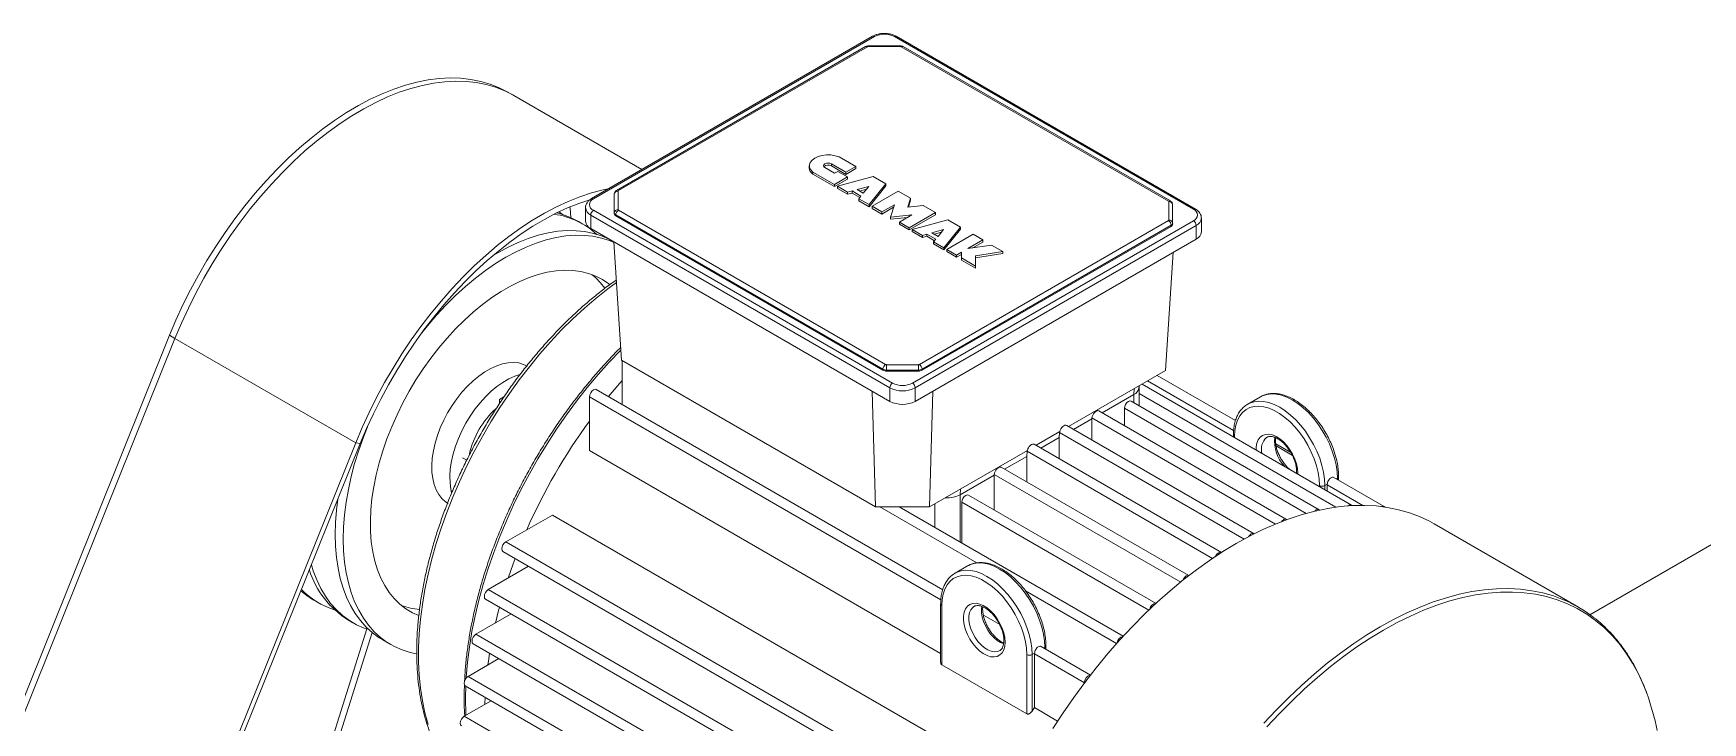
# Model space of a CAD drawing. Header units: millimetres. Extents: x 26816 to 90584, y 11074 to 56542.
# Drawn here: x 67478 to 68131, y 23511 to 23780 of the extents above; entities that cross this region are included whole.
import ezdxf

# ---------------------------------------------------------------- set-up
doc = ezdxf.new("R2010")
doc.units = ezdxf.units.MM
doc.layers.add('MAU_TÍM', color=4, linetype='Continuous', lineweight=25)
doc.layers.add('MAU_XAM', color=8, linetype='Continuous')

msp = doc.modelspace()

# ---------------------------------------------------------------- linework, layer by layer
at = {"layer": 'MAU_TÍM', "linetype": 'Continuous', "lineweight": 0}
for p, q in [((67806.22, 23779.27), (67696.25, 23715.79)), ((67697, 23715.71), (67806.97, 23779.19)), ((67814.74, 23779.19), (67931.78, 23711.63)), ((67932.53, 23711.7), (67815.49, 23779.27)), ((67803.51, 23775.26), (67706.03, 23718.98)), ((67706.78, 23718.91), (67804.26, 23775.18)), ((67817.1, 23775.54), (67804.61, 23775.54)), ((67804.61, 23775.27), (67804.61, 23775.54)), ((67804.61, 23775.27), (67817.1, 23775.27)), ((67817.1, 23775.54), (67817.1, 23775.27)), ((67817.45, 23775.18), (67922, 23714.83)), ((67922.75, 23714.9), (67818.2, 23775.26)), ((67665.79, 23756.13), (67663.67, 23757.36)), ((67715.96, 23727.17), (67665.79, 23756.13)), ((67793.11, 23732.11), (67799.65, 23728.33)), ((67781.46, 23728.66), (67781.46, 23727.84)), ((67782.84, 23725.36), (67782.84, 23726.18)), ((67791.3, 23721.29), (67782.84, 23726.18)), ((67791.3, 23720.48), (67782.84, 23725.36)), ((67787.54, 23727.92), (67791.38, 23725.7)), ((67795.8, 23726.11), (67790.1, 23729.4)), ((67790.1, 23728.58), (67790.1, 23729.4)), ((67795.8, 23725.29), (67790.1, 23728.58)), ((67796.44, 23724.26), (67791.3, 23721.29)), ((67791.38, 23725.7), (67792.67, 23726.44)), ((67792.46, 23720.62), (67806.47, 23724.39)), ((67792.67, 23726.44), (67796.44, 23724.26)), ((67799.65, 23728.33), (67795.8, 23726.11)), ((67799.65, 23727.52), (67795.8, 23725.29)), ((67795.8, 23725.29), (67795.8, 23726.11)), ((67796.44, 23723.44), (67796.44, 23724.26)), ((67799.65, 23727.52), (67799.65, 23728.33)), ((67806.47, 23724.39), (67811.39, 23721.56)), ((67706.63, 23711.5), (67706.63, 23718.7)), ((67796.44, 23723.44), (67791.3, 23720.48)), ((67791.3, 23720.48), (67791.3, 23721.29)), ((67796.45, 23718.32), (67792.46, 23720.62)), ((67792.46, 23719.81), (67792.46, 23720.62)), ((67796.45, 23717.5), (67792.46, 23719.81)), ((67798.2, 23718.79), (67796.45, 23718.32)), ((67796.45, 23717.5), (67796.45, 23718.32)), ((67798.2, 23717.97), (67796.45, 23717.5)), ((67801.69, 23716.78), (67798.2, 23718.79)), ((67798.2, 23717.97), (67798.2, 23718.79)), ((67801.24, 23716.22), (67798.2, 23717.97)), ((67804.73, 23720.55), (67800.15, 23719.31)), ((67800.15, 23719.31), (67802.59, 23717.9)), ((67803.89, 23719.5), (67801.11, 23718.76)), ((67802.59, 23717.9), (67804.73, 23720.55)), ((67811.39, 23721.56), (67804.86, 23713.47)), ((67811.39, 23720.74), (67804.86, 23712.65)), ((67806.02, 23712.8), (67816.29, 23718.72)), ((67811.39, 23720.74), (67811.39, 23721.56)), ((67816.29, 23718.72), (67821.06, 23715.97)), ((67693.89, 23712.24), (67693.89, 23706.93)), ((67814.04, 23643.66), (67697, 23711.22)), ((67705.13, 23717.48), (67705.13, 23710.27)), ((67811.33, 23650.94), (67706.78, 23711.29)), ((67800.87, 23715.77), (67801.69, 23716.78)), ((67804.86, 23713.47), (67800.87, 23715.77)), ((67800.87, 23714.95), (67800.87, 23715.77)), ((67804.86, 23712.65), (67800.87, 23714.95)), ((67804.86, 23712.65), (67804.86, 23713.47)), ((67809.87, 23710.58), (67806.02, 23712.8)), ((67806.02, 23711.98), (67806.02, 23712.8)), ((67809.87, 23709.76), (67806.02, 23711.98)), ((67814.75, 23713.39), (67809.87, 23710.58)), ((67814.45, 23712.4), (67809.87, 23709.76)), ((67813.29, 23708.6), (67814.75, 23713.39)), ((67821.06, 23715.97), (67819.99, 23712.47)), ((67819.99, 23712.47), (67826.06, 23713.09)), ((67821.06, 23715.16), (67820.25, 23712.5)), ((67821.06, 23715.16), (67821.06, 23715.97)), ((67826.06, 23713.09), (67830.82, 23710.34)), ((67922.15, 23714.62), (67922.15, 23707.41)), ((67923.65, 23706.19), (67923.65, 23713.4)), ((67683.64, 23710.68), (67684.88, 23709.59)), ((67692.89, 23705.85), (67691.1, 23706.88)), ((67695.94, 23709.38), (67812.98, 23641.82)), ((67695.94, 23709.38), (67695.94, 23704.08)), ((67705.13, 23710.27), (67705.13, 23709.86)), ((67705.72, 23709.46), (67810.27, 23649.1)), ((67705.72, 23709.46), (67705.72, 23709.05)), ((67810.27, 23648.69), (67705.72, 23709.05)), ((67809.87, 23709.76), (67809.87, 23710.58)), ((67821.59, 23709.45), (67813.29, 23708.6)), ((67813.29, 23707.78), (67813.29, 23708.6)), ((67819.87, 23708.46), (67813.29, 23707.78)), ((67816.71, 23706.63), (67821.59, 23709.45)), ((67816.71, 23705.81), (67816.71, 23706.63)), ((67820.55, 23704.41), (67816.71, 23706.63)), ((67820.55, 23703.59), (67816.71, 23705.81)), ((67830.82, 23710.34), (67820.55, 23704.41)), ((67830.82, 23709.52), (67820.55, 23703.59)), ((67821.72, 23703.74), (67835.73, 23707.51)), ((67931.78, 23707.14), (67821.82, 23643.66)), ((67822.88, 23641.82), (67932.84, 23705.3)), ((67922, 23707.21), (67824.52, 23650.94)), ((67825.58, 23649.1), (67923.06, 23705.37)), ((67923.06, 23704.96), (67825.58, 23648.69)), ((67830.82, 23709.52), (67830.82, 23710.34)), ((67840.64, 23704.67), (67834.11, 23696.58)), ((67835.73, 23707.51), (67840.64, 23704.67)), ((67840.64, 23703.85), (67840.64, 23704.67)), ((67923.06, 23705.37), (67923.06, 23704.96)), ((67923.65, 23706.19), (67923.65, 23705.78)), ((67932.84, 23705.3), (67932.84, 23700)), ((67934.89, 23702.85), (67934.89, 23708.16)), ((67695.94, 23704.08), (67812.98, 23636.51)), ((67707.95, 23652.64), (67704.94, 23698.88)), ((67820.55, 23703.59), (67820.55, 23704.41)), ((67825.71, 23701.43), (67821.72, 23703.74)), ((67821.72, 23702.92), (67821.72, 23703.74)), ((67825.71, 23700.62), (67821.72, 23702.92)), ((67822.88, 23636.51), (67932.84, 23700)), ((67827.46, 23701.9), (67825.71, 23701.43)), ((67825.71, 23700.62), (67825.71, 23701.43)), ((67827.46, 23701.09), (67825.71, 23700.62)), ((67830.94, 23699.89), (67827.46, 23701.9)), ((67827.46, 23701.09), (67827.46, 23701.9)), ((67830.49, 23699.34), (67827.46, 23701.09)), ((67833.98, 23703.66), (67829.4, 23702.43)), ((67829.4, 23702.43), (67831.84, 23701.01)), ((67830.12, 23698.88), (67830.94, 23699.89)), ((67830.12, 23698.07), (67830.12, 23698.88)), ((67834.11, 23696.58), (67830.12, 23698.88)), ((67834.11, 23695.76), (67830.12, 23698.07)), ((67833.14, 23702.62), (67830.36, 23701.87)), ((67831.84, 23701.01), (67833.98, 23703.66)), ((67840.64, 23703.85), (67834.11, 23695.76)), ((67835.27, 23695.91), (67845.54, 23701.84)), ((67849.39, 23699.62), (67843.51, 23696.23)), ((67849.39, 23698.8), (67845.44, 23696.52)), ((67845.54, 23701.84), (67849.39, 23699.62)), ((67849.39, 23698.8), (67849.39, 23699.62)), ((67657.55, 23693.44), (67659.58, 23694.65)), ((67834.11, 23695.76), (67834.11, 23696.58)), ((67839.12, 23693.69), (67835.27, 23695.91)), ((67835.27, 23695.09), (67835.27, 23695.91)), ((67839.12, 23692.87), (67835.27, 23695.09)), ((67841.05, 23694.8), (67839.12, 23693.69)), ((67841.05, 23693.99), (67839.12, 23692.87)), ((67839.12, 23692.87), (67839.12, 23693.69)), ((67841.05, 23692.58), (67841.05, 23694.8)), ((67846.48, 23689.44), (67841.05, 23692.58)), ((67841.05, 23691.76), (67841.05, 23692.58)), ((67846.48, 23688.62), (67841.05, 23691.76)), ((67843.51, 23696.23), (67852.78, 23697.66)), ((67857.22, 23695.1), (67846.48, 23693.44)), ((67857.22, 23694.28), (67846.48, 23692.62)), ((67846.48, 23693.44), (67846.48, 23689.44)), ((67852.78, 23697.66), (67857.22, 23695.1)), ((67857.22, 23694.28), (67857.22, 23695.1)), ((67920.83, 23648.55), (67923.84, 23694.8)), ((67846.48, 23688.62), (67846.48, 23689.44)), ((67531.11, 23662.34), (67242.08, 22944.99)), ((67533.24, 23661.12), (67244.21, 22943.77)), ((67533.24, 23661.12), (67385.53, 23294.53)), ((67533.24, 23661.12), (67531.11, 23662.34)), ((67603.95, 23620.3), (67533.24, 23661.12)), ((67807.32, 23595.27), (67707.95, 23652.64)), ((67708.18, 23652.5), (67708.18, 23635.3)), ((67810.27, 23649.1), (67810.27, 23648.69)), ((67824.17, 23650.85), (67811.68, 23650.85)), ((67811.68, 23650.85), (67811.68, 23648.76)), ((67811.68, 23648.76), (67824.17, 23648.76)), ((67811.68, 23648.76), (67811.68, 23648.35)), ((67824.17, 23648.35), (67811.68, 23648.35)), ((67824.17, 23648.76), (67824.17, 23650.85)), ((67824.17, 23648.76), (67824.17, 23648.35)), ((67825.58, 23649.1), (67825.58, 23648.69)), ((67920.83, 23648.55), (67882.92, 23626.67)), ((67948.23, 23628.99), (67917.58, 23646.68)), ((67833.68, 23562.86), (67698.11, 23641.12)), ((67807.32, 23595.27), (67806.07, 23640.5)), ((67812.98, 23641.82), (67812.98, 23636.51)), ((67822.88, 23641.82), (67822.88, 23636.51)), ((67828.53, 23595.27), (67829.78, 23640.5)), ((67908.44, 23639.16), (67908.54, 23641.46)), ((67910.48, 23641.87), (67910.53, 23642.61)), ((67910.49, 23634.83), (67910.49, 23641.95)), ((67910.49, 23639.62), (67987.52, 23595.15)), ((67993.68, 23595.93), (67911.67, 23643.27)), ((67913.83, 23644.51), (67947.51, 23625.07)), ((67661.96, 23638.27), (67660.24, 23637.28)), ((67660.24, 23637.28), (67660.24, 23635.72)), ((67695.46, 23638.32), (67695.46, 23617.25)), ((67695.46, 23638.32), (67832.95, 23558.94)), ((67968.23, 23590.37), (67894.76, 23632.78)), ((67908.44, 23639.16), (67896.07, 23632.02)), ((67904.76, 23633.8), (67904.76, 23627.01)), ((67904.76, 23633.8), (67975.91, 23592.72)), ((67980.95, 23594.15), (67907.41, 23636.6)), ((67908.44, 23636.01), (67908.44, 23639.16)), ((67957.98, 23638.3), (67953.03, 23635.45)), ((67957.98, 23638.3), (67958.28, 23638.46)), ((67955.5, 23584.77), (67882.18, 23627.09)), ((67892.03, 23629.69), (67884.85, 23625.55)), ((67892.05, 23630.01), (67892.03, 23629.69)), ((67892.03, 23629.69), (67892.03, 23621.41)), ((67892.05, 23630.01), (67963.88, 23588.54)), ((67603.95, 23620.3), (67456.24, 23253.71)), ((67605.76, 23620.08), (67458.06, 23253.49)), ((67605.76, 23620.08), (67603.95, 23620.3)), ((67942.76, 23577.42), (67869.46, 23619.74)), ((67879.52, 23624.71), (67870.19, 23619.32)), ((67879.3, 23622.35), (67872.12, 23618.2)), ((67879.4, 23624.36), (67879.3, 23622.35)), ((67879.3, 23622.35), (67879.3, 23614.06)), ((67879.4, 23624.36), (67951.63, 23582.66)), ((67947.42, 23623.39), (67947.42, 23622.64)), ((67947.85, 23622.38), (67947.85, 23622.78)), ((67960.38, 23622.36), (67960.53, 23622.46)), ((67969.91, 23616.46), (67963.96, 23619.9)), ((67645.75, 23614.45), (67647.4, 23613.49)), ((67648.49, 23616.03), (67648.64, 23615.94)), ((67832.86, 23537.92), (67695.46, 23617.25)), ((67866.8, 23617.36), (67828.53, 23595.27)), ((67866.58, 23615), (67857.88, 23609.98)), ((67866.67, 23617.01), (67866.58, 23615)), ((67866.58, 23615), (67866.58, 23604.96)), ((67866.67, 23617.01), (67939.25, 23575.12)), ((67964.12, 23619.07), (67970.5, 23615.38)), ((67853.85, 23607.65), (67840.55, 23599.98)), ((67853.86, 23607.97), (67853.85, 23607.65)), ((67853.85, 23607.65), (67853.85, 23594.05)), ((67853.86, 23607.97), (67926.79, 23565.87)), ((67929.95, 23568.38), (67856.57, 23610.74)), ((68006.41, 23595.4), (67986.73, 23606.76)), ((67988.6, 23605.68), (67988.6, 23607.06)), ((67840.55, 23599.98), (67840.66, 23602.27)), ((67981.09, 23603.59), (67981.09, 23603.2)), ((67984.14, 23604.13), (67983.21, 23603.59)), ((67983.21, 23601.97), (67983.21, 23603.59)), ((67984.13, 23603.93), (67984.13, 23601.44)), ((67984.13, 23603.93), (67998.12, 23595.85)), ((67988.16, 23606.45), (67987.72, 23606.19)), ((67988.16, 23606.45), (67988.16, 23605.94)), ((67828.53, 23595.27), (67807.32, 23595.27)), ((67809.11, 23595.27), (67847.05, 23573.37)), ((67904.31, 23544.65), (67816.62, 23595.27)), ((67830.65, 23587.17), (67830.65, 23596.5)), ((67840.55, 23581.46), (67840.55, 23599.98)), ((67841.12, 23597.06), (67841.12, 23581.13)), ((67841.12, 23597.06), (67914.28, 23554.82)), ((67917.14, 23557.51), (67843.77, 23599.86)), ((68006.75, 23595.2), (68006.48, 23595.35)), ((67662.67, 23581.53), (67680.91, 23592.06)), ((67680.91, 23592.06), (67864.09, 23486.32)), ((68082.4, 23556.04), (68026.01, 23588.59)), ((67662.67, 23581.53), (67856.38, 23469.71)), ((67661.57, 23577.83), (67854.93, 23466.21)), ((67655.85, 23562.9), (67671.64, 23572.01)), ((67843.43, 23572.17), (67838.48, 23569.32)), ((67843.43, 23572.17), (67843.72, 23572.34)), ((67655.85, 23562.9), (67849.4, 23451.16)), ((67866.11, 23562.37), (67901.73, 23541.8)), ((67587.64, 23558.77), (67589.43, 23557.74)), ((67654.75, 23559.2), (67848.23, 23447.51)), ((67832.86, 23557.26), (67832.86, 23534.42)), ((67833.3, 23533.5), (67833.3, 23556.65)), ((67845.83, 23556.23), (67845.98, 23556.33)), ((67601.11, 23550.99), (67602.9, 23549.96)), ((67664.83, 23553.38), (67651.03, 23545.42)), ((67855.97, 23549.21), (67849.57, 23552.9)), ((67446.88, 23035.11), (67608.3, 23547.51)), ((67448.96, 23033.74), (67610.37, 23546.15)), ((67614.58, 23543.21), (67617.72, 23541.4)), ((67649.93, 23541.72), (67843.5, 23429.97)), ((67651.03, 23545.42), (67844.4, 23433.79)), ((67647.94, 23528.94), (67660.01, 23535.9)), ((67866.54, 23537.46), (67866.54, 23514.31)), ((67868.66, 23537.46), (67869.59, 23538)), ((67868.66, 23515.34), (67868.66, 23537.46)), ((67869.58, 23537.8), (67869.58, 23516.73)), ((67869.58, 23537.8), (67889.16, 23526.49)), ((67891.47, 23529.49), (67872.18, 23540.63)), ((67873.17, 23540.06), (67873.61, 23540.32)), ((67873.61, 23540.32), (67873.61, 23539.81)), ((67874.05, 23539.55), (67874.05, 23540.93)), ((67647.94, 23528.94), (67841.09, 23417.43)), ((67866.54, 23514.31), (67833.3, 23533.5)), ((67646.84, 23525.23), (67840.5, 23413.44)), ((67646.43, 23513.36), (67656.91, 23519.42)), ((67878.63, 23511.5), (67869.58, 23516.73)), ((67646.43, 23513.36), (67717.07, 23472.58))]:
    msp.add_line(p, q, dxfattribs=at)
at = {"layer": 'MAU_TÍM', "linetype": 'Continuous', "lineweight": 0, "flags": 128}
for points in [[(67663.67, 23757.36), (67663.54, 23757.43), (67660.16, 23759.16), (67656.6, 23760.57), (67652.89, 23761.66), (67649.03, 23762.43), (67645.03, 23762.87), (67640.91, 23762.97), (67636.67, 23762.75), (67632.34, 23762.21), (67627.92, 23761.33), (67623.43, 23760.13), (67618.88, 23758.61), (67614.28, 23756.77), (67609.66, 23754.63), (67605.01, 23752.18), (67600.36, 23749.43), (67595.72, 23746.39), (67591.1, 23743.08), (67586.52, 23739.49), (67582, 23735.65), (67577.53, 23731.56), (67573.15, 23727.24), (67568.86, 23722.69), (67564.67, 23717.94), (67560.6, 23712.99), (67556.66, 23707.86), (67552.86, 23702.57), (67549.21, 23697.13), (67545.73, 23691.56), (67542.42, 23685.88), (67539.29, 23680.1), (67536.36, 23674.24), (67533.63, 23668.31), (67531.11, 23662.34)], [(67665.79, 23756.13), (67665.66, 23756.21), (67662.28, 23757.94), (67658.72, 23759.35), (67655.01, 23760.44), (67651.15, 23761.2), (67647.15, 23761.64), (67643.03, 23761.75), (67638.8, 23761.53), (67634.46, 23760.98), (67630.04, 23760.1), (67625.55, 23758.91), (67621, 23757.39), (67616.41, 23755.55), (67611.78, 23753.4), (67607.13, 23750.95), (67602.48, 23748.2), (67597.84, 23745.17), (67593.22, 23741.85), (67588.64, 23738.27), (67584.12, 23734.43), (67579.65, 23730.34), (67575.27, 23726.01), (67570.98, 23721.47), (67566.79, 23716.71), (67562.72, 23711.76), (67558.78, 23706.64), (67554.98, 23701.35), (67551.33, 23695.91), (67547.85, 23690.34), (67544.54, 23684.66), (67541.42, 23678.87), (67538.48, 23673.01), (67535.75, 23667.09), (67533.24, 23661.12)], [(67665.79, 23756.13), (67665.66, 23756.21), (67662.28, 23757.94), (67658.72, 23759.35), (67655.01, 23760.44), (67651.15, 23761.2), (67647.15, 23761.64), (67643.03, 23761.75), (67638.8, 23761.53), (67634.46, 23760.98), (67630.04, 23760.1), (67625.55, 23758.91), (67621, 23757.39), (67616.41, 23755.55), (67611.78, 23753.4), (67607.13, 23750.95), (67602.48, 23748.2), (67597.84, 23745.17), (67593.22, 23741.85), (67588.64, 23738.27), (67584.12, 23734.43), (67579.65, 23730.34), (67575.27, 23726.01), (67570.98, 23721.47), (67566.79, 23716.71), (67562.72, 23711.76), (67558.78, 23706.64), (67554.98, 23701.35), (67551.33, 23695.91), (67547.85, 23690.34), (67544.54, 23684.66), (67541.42, 23678.87), (67538.48, 23673.01), (67535.75, 23667.09), (67533.24, 23661.12)], [(67782.84, 23726.18), (67782.01, 23727.05), (67781.55, 23728.01), (67781.48, 23729), (67781.82, 23729.98), (67782.55, 23730.88), (67783.62, 23731.66), (67784.97, 23732.28), (67786.53, 23732.69), (67788.22, 23732.89), (67789.94, 23732.86), (67791.6, 23732.59), (67793.11, 23732.11)], [(67790.1, 23729.4), (67789.51, 23729.62), (67788.82, 23729.7), (67788.13, 23729.62), (67787.54, 23729.4), (67787.14, 23729.06), (67787.01, 23728.66), (67787.14, 23728.26), (67787.54, 23727.92)], [(67703.22, 23719.81), (67700.76, 23719.28), (67696.26, 23718.08), (67691.71, 23716.56), (67687.12, 23714.73), (67682.49, 23712.58), (67677.84, 23710.13), (67673.19, 23707.38), (67668.55, 23704.35), (67663.93, 23701.03), (67659.36, 23697.45), (67654.83, 23693.61), (67650.37, 23689.52), (67645.98, 23685.19), (67641.69, 23680.65), (67637.5, 23675.89), (67633.43, 23670.94), (67629.49, 23665.82), (67625.69, 23660.53), (67622.04, 23655.09), (67618.56, 23649.52), (67615.25, 23643.84), (67612.13, 23638.05), (67609.2, 23632.19), (67606.47, 23626.27), (67603.95, 23620.3)], [(67695.59, 23715.36), (67691.33, 23713.94), (67686.85, 23712.15), (67682.34, 23710.05), (67677.81, 23707.66), (67673.27, 23704.98), (67668.75, 23702.02), (67664.25, 23698.79), (67659.78, 23695.3), (67655.37, 23691.55), (67651.02, 23687.56), (67646.74, 23683.35), (67642.56, 23678.91), (67638.48, 23674.28), (67634.51, 23669.46), (67630.67, 23664.46), (67626.96, 23659.3), (67623.41, 23654), (67620.01, 23648.57), (67616.78, 23643.02), (67613.74, 23637.39), (67610.88, 23631.67), (67608.22, 23625.9), (67605.76, 23620.08)], [(67688.19, 23708.36), (67687.83, 23711.93), (67687.76, 23712.53)], [(67704.95, 23698.7), (67703.28, 23699.39), (67700.12, 23700.39), (67696.82, 23701.08), (67693.37, 23701.44), (67689.81, 23701.48), (67686.14, 23701.2), (67682.38, 23700.59), (67678.54, 23699.66), (67674.64, 23698.42), (67670.69, 23696.86), (67666.71, 23695), (67662.72, 23692.84), (67658.72, 23690.38), (67654.74, 23687.65), (67650.79, 23684.65), (67646.89, 23681.39), (67643.05, 23677.89), (67639.29, 23674.15), (67635.62, 23670.2), (67632.06, 23666.05), (67629.35, 23662.67)], [(67659.58, 23694.65), (67663.57, 23696.81), (67667.55, 23698.67), (67671.5, 23700.23), (67675.4, 23701.48), (67679.24, 23702.4), (67683.01, 23703.01), (67686.67, 23703.3), (67690.24, 23703.26), (67693.68, 23702.89), (67696.98, 23702.21), (67700.14, 23701.2), (67703.14, 23699.88), (67703.91, 23699.47)], [(67703.33, 23682.17), (67703.01, 23682.42), (67700.54, 23684.11), (67697.88, 23685.49), (67695.06, 23686.55), (67692.08, 23687.29), (67688.97, 23687.71), (67685.73, 23687.81), (67682.38, 23687.57), (67678.93, 23687.02), (67675.41, 23686.13), (67671.83, 23684.94), (67668.2, 23683.42), (67664.55, 23681.61), (67660.89, 23679.49), (67657.23, 23677.09), (67653.61, 23674.42), (67650.02, 23671.48), (67646.5, 23668.3), (67643.06, 23664.88), (67639.71, 23661.24), (67636.46, 23657.4), (67633.35, 23653.39), (67630.37, 23649.21), (67627.55, 23644.88), (67624.89, 23640.44), (67622.42, 23635.9), (67620.14, 23631.27), (67618.06, 23626.59), (67616.19, 23621.88), (67614.55, 23617.15), (67613.13, 23612.44), (67611.95, 23607.75), (67611.01, 23603.13), (67610.32, 23598.58), (67609.88, 23594.12), (67609.69, 23589.79), (67609.75, 23585.6), (67610.07, 23581.57), (67610.64, 23577.72), (67611.45, 23574.07), (67612.51, 23570.64), (67613.81, 23567.43), (67615.34, 23564.48), (67617.1, 23561.78), (67619.07, 23559.36), (67621.25, 23557.23), (67623.63, 23555.39), (67626.2, 23553.86), (67628.63, 23552.75)], [(67705.97, 23683.04), (67702.61, 23680.56), (67698.01, 23676.89), (67693.45, 23672.98), (67688.96, 23668.82), (67684.55, 23664.44), (67680.23, 23659.84), (67676.01, 23655.04), (67671.91, 23650.04), (67667.93, 23644.88), (67664.1, 23639.55), (67660.41, 23634.07), (67656.88, 23628.47), (67653.52, 23622.75), (67650.34, 23616.94), (67647.34, 23611.04), (67644.55, 23605.08), (67641.96, 23599.07), (67639.57, 23593.03), (67637.41, 23586.98), (67635.47, 23580.93), (67633.77, 23574.9), (67632.29, 23568.91), (67631.06, 23562.97), (67630.07, 23557.1), (67629.32, 23551.33), (67628.82, 23545.66), (67628.58, 23540.1), (67628.58, 23534.69), (67628.82, 23529.42), (67629.32, 23524.33), (67630.07, 23519.41), (67631.06, 23514.69), (67632.29, 23510.18)], [(67707.7, 23656.58), (67707.66, 23656.55), (67703.18, 23651.86), (67698.81, 23646.97), (67694.55, 23641.89), (67690.41, 23636.63), (67686.4, 23631.2), (67682.54, 23625.62), (67678.83, 23619.91), (67675.28, 23614.08), (67671.91, 23608.14), (67668.72, 23602.11), (67665.73, 23596), (67662.93, 23589.84), (67660.34, 23583.64), (67657.96, 23577.41), (67655.8, 23571.18), (67653.86, 23564.95), (67652.16, 23558.75), (67650.69, 23552.59), (67649.46, 23546.48), (67648.47, 23540.45), (67647.73, 23534.52), (67647.23, 23528.68), (67647.21, 23528.3)], [(67671.14, 23650.28), (67669.64, 23650.99), (67667.76, 23651.52), (67665.75, 23651.73), (67663.63, 23651.61), (67661.41, 23651.18), (67659.13, 23650.43), (67656.81, 23649.38), (67654.48, 23648.03), (67652.16, 23646.41), (67649.88, 23644.52), (67647.66, 23642.4), (67645.54, 23640.06), (67643.53, 23637.53), (67641.65, 23634.84), (67639.94, 23632.02), (67638.4, 23629.11), (67637.06, 23626.13), (67635.93, 23623.12), (67635.02, 23620.11), (67634.35, 23617.14), (67633.92, 23614.25), (67633.73, 23611.45), (67633.79, 23608.8), (67634.1, 23606.3), (67634.66, 23604.01), (67635.45, 23601.93), (67636.47, 23600.09), (67637.71, 23598.52), (67639.15, 23597.24), (67640.15, 23596.58)], [(67668.16, 23647.01), (67666.2, 23646.35), (67663.88, 23645.3), (67661.55, 23643.95), (67659.23, 23642.32), (67656.95, 23640.44), (67654.73, 23638.31), (67652.61, 23635.97), (67650.6, 23633.45), (67648.73, 23630.76), (67647.01, 23627.94), (67645.47, 23625.02), (67644.13, 23622.05), (67643, 23619.04), (67642.1, 23616.03), (67641.42, 23613.06), (67640.99, 23610.16), (67640.8, 23607.37), (67640.87, 23604.71), (67641.18, 23602.22), (67641.49, 23600.76)], [(67698.11, 23641.12), (67697.61, 23641.22), (67697.01, 23641.01), (67696.42, 23640.53), (67695.91, 23639.85), (67695.57, 23639.07), (67695.46, 23638.32)], [(67708.18, 23644.62), (67706.48, 23642.68), (67702.86, 23638.38)], [(67958.28, 23638.46), (67958.76, 23638.7), (67960.44, 23639.25), (67962.27, 23639.47), (67964.21, 23639.36), (67966.25, 23638.91), (67968.35, 23638.15), (67970.48, 23637.07), (67972.61, 23635.69), (67974.71, 23634.03), (67976.75, 23632.12), (67978.7, 23629.99), (67980.52, 23627.66), (67982.2, 23625.16), (67983.71, 23622.55), (67985.03, 23619.85), (67986.13, 23617.1), (67987.01, 23614.35), (67987.65, 23611.63), (67988.03, 23608.98), (67988.16, 23606.45)], [(67907.41, 23636.6), (67906.91, 23636.7), (67906.31, 23636.49), (67905.72, 23636.01), (67905.21, 23635.33), (67904.88, 23634.55), (67904.76, 23633.8)], [(67947.85, 23622.78), (67947.99, 23625.1), (67948.38, 23627.25), (67949.02, 23629.17), (67949.91, 23630.83), (67951.03, 23632.22), (67952.36, 23633.31), (67953.88, 23634.08), (67955.57, 23634.52), (67957.4, 23634.63), (67959.34, 23634.4), (67961.36, 23633.83), (67963.43, 23632.94), (67965.51, 23631.73), (67967.59, 23630.23), (67969.61, 23628.47), (67971.55, 23626.46), (67973.38, 23624.24), (67975.06, 23621.85), (67976.58, 23619.33), (67977.91, 23616.7), (67979.03, 23614.02), (67979.92, 23611.33), (67980.57, 23608.66), (67980.96, 23606.07), (67981.09, 23603.59)], [(67983.21, 23603.59), (67983.08, 23606.12), (67982.7, 23608.77), (67982.06, 23611.49), (67981.18, 23614.25), (67980.08, 23616.99), (67978.76, 23619.69), (67977.25, 23622.31), (67975.57, 23624.8), (67973.75, 23627.13), (67971.8, 23629.26), (67969.76, 23631.17), (67967.66, 23632.83), (67965.53, 23634.21), (67963.4, 23635.29), (67961.3, 23636.06), (67959.26, 23636.5), (67957.32, 23636.61), (67955.49, 23636.39), (67953.81, 23635.84), (67952.98, 23635.42)], [(67608.52, 23626.58), (67606.95, 23622.56), (67605.13, 23617.4), (67603.55, 23612.24), (67602.19, 23607.12), (67601.08, 23602.04), (67600.2, 23597.03), (67599.58, 23592.11), (67599.2, 23587.3), (67599.08, 23582.61), (67599.2, 23578.07), (67599.58, 23573.69), (67600.2, 23569.49), (67601.08, 23565.49), (67602.19, 23561.7), (67603.55, 23558.14), (67605.13, 23554.82), (67606.95, 23551.75), (67608.98, 23548.95), (67611.23, 23546.43), (67613.68, 23544.2), (67616.32, 23542.26), (67619.15, 23540.63), (67622.15, 23539.31), (67625.31, 23538.3), (67627.8, 23537.75)], [(67972.6, 23608.1), (67972.6, 23608.49), (67972.47, 23610.24), (67972.08, 23612.09), (67971.45, 23613.97), (67970.6, 23615.83), (67969.54, 23617.6), (67968.32, 23619.23), (67966.98, 23620.66), (67965.56, 23621.86), (67964.11, 23622.77), (67962.66, 23623.38), (67961.28, 23623.66), (67959.99, 23623.61), (67958.85, 23623.21), (67957.89, 23622.5), (67957.15, 23621.49), (67956.63, 23620.21), (67956.37, 23618.7), (67956.35, 23617.48)], [(67614.58, 23543.21), (67613.19, 23544.07), (67610.54, 23546.01), (67608.09, 23548.24), (67605.84, 23550.76), (67603.81, 23553.56), (67601.99, 23556.63), (67600.41, 23559.95), (67599.05, 23563.51), (67597.94, 23567.3), (67597.07, 23571.3), (67596.44, 23575.5), (67596.06, 23579.88), (67595.94, 23584.42), (67596.06, 23589.11), (67596.44, 23593.92), (67596.98, 23598.24)], [(67843.77, 23599.86), (67843.27, 23599.96), (67842.67, 23599.75), (67842.08, 23599.27), (67841.57, 23598.59), (67841.24, 23597.81), (67841.12, 23597.06)], [(68026.01, 23588.59), (68024.15, 23589.62), (68020.29, 23591.44), (68016.27, 23592.95), (68012.09, 23594.15), (68007.77, 23595.04), (68003.32, 23595.6), (67998.74, 23595.84), (67994.05, 23595.77), (67989.25, 23595.37), (67984.37, 23594.65), (67979.4, 23593.62), (67974.36, 23592.27), (67969.26, 23590.61), (67964.12, 23588.64), (67958.94, 23586.36), (67953.73, 23583.79), (67948.52, 23580.92)], [(67979.3, 23593.6), (67979.85, 23594.04), (67980.45, 23594.24), (67980.95, 23594.15), (67981.12, 23594.01)], [(67966.3, 23589.51), (67966.53, 23589.78), (67967.13, 23590.26), (67967.72, 23590.47), (67968.23, 23590.37), (67968.34, 23590.28)], [(67661.57, 23577.83), (67661.57, 23577.83), (67661.23, 23578.22), (67661.12, 23578.84), (67661.23, 23579.59), (67661.57, 23580.37), (67662.08, 23581.05), (67662.67, 23581.53)], [(67948.52, 23580.92), (67943.3, 23577.77), (67938.1, 23574.33), (67932.92, 23570.63), (67927.78, 23566.66), (67922.68, 23562.44), (67917.64, 23557.97), (67912.67, 23553.27), (67907.78, 23548.34), (67902.99, 23543.2), (67898.3, 23537.86), (67893.72, 23532.33), (67889.26, 23526.62), (67884.94, 23520.75), (67880.77, 23514.73), (67876.74, 23508.57)], [(67953.35, 23583.59), (67953.8, 23584.18), (67954.4, 23584.66), (67954.99, 23584.86), (67955.5, 23584.77), (67955.56, 23584.73)], [(67666.32, 23575.09), (67665.52, 23572.93), (67663.58, 23567.36)], [(67940.45, 23575.92), (67940.57, 23576.15), (67941.07, 23576.83), (67941.67, 23577.31), (67942.27, 23577.52), (67942.77, 23577.42)], [(67609.12, 23547.25), (67607.33, 23547.86), (67604.33, 23549.18), (67601.5, 23550.82), (67598.86, 23552.75), (67596.41, 23554.99), (67594.16, 23557.51), (67592.13, 23560.31), (67590.31, 23563.37), (67588.72, 23566.69), (67587.37, 23570.25), (67586.64, 23572.62)], [(67833.3, 23556.65), (67833.43, 23558.98), (67833.83, 23561.12), (67834.47, 23563.04), (67835.36, 23564.7), (67836.48, 23566.09), (67837.81, 23567.18), (67839.33, 23567.95), (67841.02, 23568.4), (67842.85, 23568.5), (67844.79, 23568.27), (67846.81, 23567.7), (67848.88, 23566.81), (67850.96, 23565.6), (67853.03, 23564.1), (67855.06, 23562.34), (67857, 23560.33), (67858.82, 23558.12), (67860.51, 23555.72), (67862.03, 23553.2), (67863.36, 23550.57), (67864.48, 23547.89), (67865.37, 23545.2), (67866.02, 23542.53), (67866.41, 23539.94), (67866.54, 23537.46)], [(67868.66, 23537.46), (67868.53, 23540), (67868.14, 23542.64), (67867.51, 23545.36), (67866.63, 23548.12), (67865.53, 23550.86), (67864.21, 23553.56), (67862.7, 23556.18), (67861.02, 23558.67), (67859.2, 23561), (67857.25, 23563.13), (67855.21, 23565.04), (67853.11, 23566.7), (67850.98, 23568.08), (67848.85, 23569.16), (67846.75, 23569.93), (67844.71, 23570.37), (67842.77, 23570.48), (67840.94, 23570.26), (67839.26, 23569.71), (67838.43, 23569.29)], [(67843.72, 23572.34), (67844.21, 23572.57), (67845.89, 23573.12), (67847.72, 23573.34), (67849.66, 23573.23), (67851.7, 23572.79), (67853.8, 23572.02), (67855.93, 23570.94), (67858.06, 23569.56), (67860.16, 23567.9), (67862.2, 23565.99), (67864.15, 23563.86), (67865.97, 23561.53), (67867.65, 23559.04), (67869.16, 23556.42), (67870.48, 23553.72), (67871.58, 23550.97), (67872.46, 23548.22), (67873.09, 23545.5), (67873.48, 23542.85), (67873.61, 23540.32)], [(67927.58, 23566.5), (67927.84, 23567.05), (67928.35, 23567.74), (67928.94, 23568.22), (67929.54, 23568.42), (67929.95, 23568.37)], [(67654.75, 23559.2), (67654.75, 23559.2), (67654.41, 23559.58), (67654.3, 23560.2), (67654.41, 23560.96), (67654.75, 23561.74), (67655.26, 23562.42), (67655.85, 23562.9)], [(68075.98, 23559.18), (68072.66, 23560.4), (68068.48, 23561.6), (68064.16, 23562.48), (68059.71, 23563.05), (68055.13, 23563.29), (68050.44, 23563.21), (68045.64, 23562.82), (68040.75, 23562.1), (68035.79, 23561.07), (68030.75, 23559.72), (68025.65, 23558.06), (68020.51, 23556.08), (68015.33, 23553.81), (68010.12, 23551.24), (68004.91, 23548.37)], [(68109.17, 23522.34), (68107.91, 23525.54), (68105.89, 23529.95), (68103.65, 23534.12), (68101.17, 23538.02), (68098.49, 23541.65), (68095.58, 23545.01), (68092.48, 23548.08), (68089.17, 23550.86), (68085.67, 23553.34), (68081.99, 23555.51), (68078.14, 23557.38), (68074.12, 23558.93), (68069.95, 23560.17), (68065.62, 23561.09), (68061.17, 23561.68), (68056.58, 23561.95), (68051.88, 23561.9), (68047.08, 23561.52), (68042.18, 23560.82), (68037.19, 23559.8), (68032.14, 23558.45), (68027.03, 23556.8), (68021.86, 23554.83), (68016.67, 23552.55), (68011.45, 23549.97), (68006.21, 23547.09)], [(67660.19, 23556.06), (67659.7, 23554.21), (67658.63, 23549.8)], [(67858.05, 23542.36), (67857.92, 23544.11), (67857.53, 23545.96), (67856.9, 23547.84), (67856.04, 23549.7), (67854.99, 23551.47), (67853.77, 23553.1), (67852.43, 23554.53), (67851.01, 23555.73), (67849.56, 23556.64), (67848.11, 23557.25), (67846.72, 23557.53), (67845.44, 23557.48), (67844.3, 23557.08), (67843.34, 23556.37), (67842.59, 23555.36), (67842.08, 23554.08), (67841.82, 23552.57), (67841.82, 23550.89), (67842.08, 23549.08), (67842.59, 23547.21), (67843.34, 23545.33), (67844.3, 23543.51), (67845.44, 23541.8), (67846.72, 23540.26), (67848.11, 23538.94), (67849.56, 23537.88), (67851.01, 23537.12), (67852.43, 23536.67), (67853.77, 23536.56), (67854.99, 23536.79), (67856.04, 23537.34), (67856.9, 23538.21), (67857.53, 23539.36), (67857.92, 23540.76), (67858.05, 23542.36)], [(67856.01, 23539.02), (67855.08, 23538.65), (67853.92, 23538.54), (67852.65, 23538.77), (67851.32, 23539.32), (67849.97, 23540.16), (67848.67, 23541.28), (67847.45, 23542.64), (67846.35, 23544.17), (67845.42, 23545.83), (67844.7, 23547.55), (67844.2, 23549.28), (67843.94, 23550.95), (67843.94, 23552.51), (67844.2, 23553.88), (67844.7, 23555.04), (67845.42, 23555.92), (67845.83, 23556.23)], [(67849.04, 23556.34), (67848.89, 23555.36), (67848.89, 23553.81), (67849.15, 23552.14), (67849.65, 23550.41), (67850.37, 23548.68), (67851.3, 23547.03), (67852.4, 23545.49), (67853.62, 23544.14), (67854.92, 23543.02), (67856.27, 23542.17), (67857.54, 23541.64)], [(68004.91, 23548.37), (67999.69, 23545.21), (67994.49, 23541.78), (67989.31, 23538.08), (67984.16, 23534.11), (67979.07, 23529.88), (67974.03, 23525.42), (67969.06, 23520.71), (67964.17, 23515.79), (67959.38, 23510.65)], [(67651.03, 23545.42), (67650.44, 23544.94), (67649.93, 23544.26), (67649.6, 23543.48), (67649.48, 23542.72), (67649.6, 23542.1), (67649.93, 23541.72), (67649.93, 23541.72)], [(68006.21, 23547.09), (68000.98, 23543.93), (67995.76, 23540.48), (67990.56, 23536.76), (67985.4, 23532.77), (67980.29, 23528.52), (67975.23, 23524.03), (67970.25, 23519.3), (67965.35, 23514.34), (67960.55, 23509.17)], [(67656.33, 23538.02), (67656.01, 23535.87), (67655.67, 23533.4)], [(67646.84, 23525.23), (67646.84, 23525.23), (67646.5, 23525.62), (67646.39, 23526.24), (67646.5, 23527), (67646.84, 23527.77), (67647.35, 23528.46), (67647.94, 23528.94)], [(67654.59, 23520.76), (67654.51, 23518.33), (67654.51, 23518.03)], [(67645.33, 23509.66), (67645.33, 23509.66), (67644.99, 23510.05), (67644.87, 23510.67), (67644.99, 23511.43), (67645.33, 23512.2), (67645.83, 23512.88), (67646.43, 23513.36)]]:
    msp.add_lwpolyline(points, dxfattribs=at)
at = {"layer": 'MAU_TÍM', "linetype": 'Continuous', "lineweight": 0}
for centre, radius, start, end in [((67806.53, 23778.58), 0.754, 54.38242, 114.30712), ((67810.86, 23771.69), 8.45, 62.60967, 117.39033), ((67815.18, 23778.58), 0.754, 65.69288, 125.61758), ((67803.82, 23774.57), 0.754, 54.38242, 114.30712), ((67804.6, 23774.55), 0.721, 88.8559, 118.04024), ((67817.11, 23774.55), 0.721, 61.95976, 91.1441), ((67817.89, 23774.57), 0.754, 65.69288, 125.61758), ((67784.66, 23728), 3.2, 182.84866, 235.4197), ((67788.85, 23726.45), 2.47, 59.45593, 133.37469), ((67706.51, 23717.33), 1.38, 84.81742, 173.64866), ((67706.34, 23718.34), 0.719, 52.74356, 115.98676), ((67706.88, 23718.68), 0.251, 114.37466, 174.3052), ((67697.32, 23712.54), 3.44, 184.59068, 246.34224), ((67697.85, 23713.47), 2.4, 110.78342, 249.21658), ((67698.24, 23709.28), 2.31, 122.60548, 177.39452), ((67696.56, 23715.14), 0.719, 52.74636, 115.95886), ((67706.51, 23710.12), 1.38, 84.81742, 173.64866), ((67708.02, 23709.35), 2.31, 122.60548, 177.39452), ((67706.88, 23711.52), 0.251, 185.6948, 245.62534), ((67922.44, 23714.21), 0.754, 65.6974, 125.61718), ((67921.9, 23714.6), 0.251, 5.6948, 65.62534), ((67922.28, 23713.24), 1.38, 6.35134, 95.18258), ((67932.22, 23711.02), 0.755, 65.70784, 125.61627), ((67930.93, 23709.39), 2.4, 290.78342, 69.21658), ((67677.47, 23679.18), 30.79, 47.31289, 82.26047), ((67675.72, 23680.11), 30.87, 60.11889, 77.06004), ((67697.39, 23707.28), 3.52, 185.6948, 245.62534), ((67706.13, 23710.37), 1.01, 185.6948, 245.62534), ((67706.13, 23709.96), 1.01, 185.6948, 245.62534), ((67921.9, 23707.44), 0.251, 294.37466, 354.3052), ((67920.76, 23705.27), 2.31, 2.60548, 57.39452), ((67922.28, 23706.04), 1.38, 6.35134, 95.18258), ((67922.65, 23706.29), 1.01, 294.37466, 354.3052), ((67922.65, 23705.88), 1.01, 294.37466, 354.3052), ((67930.54, 23705.2), 2.31, 2.60548, 57.39452), ((67931.38, 23708.52), 3.53, 294.41164, 353.88207), ((67931.39, 23703.2), 3.52, 294.37466, 354.3052), ((67679.04, 23664.87), 27.46, 35.35052, 50.49004), ((67812.57, 23648.99), 2.31, 122.60548, 177.39452), ((67811.63, 23651.65), 2.89, 241.95976, 271.1441), ((67811.63, 23651.24), 2.89, 241.95976, 271.1441), ((67811.67, 23651.57), 0.721, 241.95976, 271.1441), ((67824.18, 23651.57), 0.721, 268.8559, 298.04024), ((67824.23, 23651.65), 2.89, 268.8559, 298.04024), ((67824.23, 23651.24), 2.89, 268.8559, 298.04024), ((67823.28, 23648.99), 2.31, 2.60548, 57.39452), ((67815.28, 23641.72), 2.31, 122.60548, 177.39452), ((67817.93, 23651.37), 10.76, 242.60967, 297.39033), ((67817.93, 23651.16), 8.45, 242.60967, 297.39033), ((67820.57, 23641.72), 2.31, 2.60548, 57.39452), ((67906.94, 23642.42), 3.58, 294.64934, 351.21455), ((67682.03, 23608.19), 34.45, 132.51589, 166.84425), ((67817.93, 23646.07), 10.76, 242.60967, 297.39033), ((67880.13, 23493.83), 228.75, 143.83547, 156.16413), ((67948.17, 23623.46), 0.754, 185.71065, 245.62396), ((67964.42, 23617.85), 6.06, 131.84781, 196.0282), ((67977.73, 23620.87), 14.22, 173.52525, 223.27235), ((67987.88, 23607.11), 0.719, 292.73769, 355.95701), ((67982.15, 23605.64), 2.31, 242.60967, 297.39033), ((67986.37, 23603.92), 2.24, 174.83937, 179.9332), ((67835.67, 23609.36), 10.57, 264.67909, 297.49701), ((67993.17, 23594.9), 1.12, 50.31491, 136.88412), ((68005.95, 23594.6), 0.912, 42.25969, 122.39003), ((67619.6, 23581.18), 35.4, 197.40214, 238.51135), ((67602.86, 23585.09), 30.41, 228.08615, 239.96572), ((67604.68, 23584.17), 30.52, 224.03762, 252.77954), ((67631.43, 23582.33), 27.34, 249.48087, 264.77816), ((67833.61, 23557.33), 0.754, 185.71065, 245.62396), ((67917.32, 23554.9), 2.6, 94.53329, 171.7339), ((68056.44, 23511.06), 51.93, 51.77134, 67.89342), ((67904.69, 23541.89), 2.74, 99.05756, 176.54966), ((67867.6, 23539.51), 2.31, 242.60967, 297.39033), ((67871.82, 23537.79), 2.24, 174.83937, 179.9332), ((67873.33, 23540.98), 0.719, 292.7377, 355.957), ((67892.06, 23526.6), 2.86, 103.8358, 181.09059), ((67771.05, 23520.23), 124.1, 177.74693, 182.98802), ((68021.85, 23490.33), 93, 10.86381, 20.13095), ((68059.33, 23390.5), 227.9, 146.3665, 146.78605)]:
    msp.add_arc(centre, radius, start, end, dxfattribs=at)
for centre, start_param, end_param in [((67893.6, 23630.91), 0.023581, 2.379694), ((67881.03, 23625.22), 0.023581, 2.166593), ((67868.3, 23617.87), 0.023581, 2.166593), ((67880.95, 23625.26), 2.166593, 2.379694), ((67868.22, 23617.91), 2.166593, 2.379694), ((67855.42, 23608.86), 0.023581, 2.379694)]:
    msp.add_ellipse(centre, major_axis=(1.18, 1.86), ratio=0.546414, start_param=start_param, end_param=end_param, dxfattribs=at)
for points, knots in [([(67815.49, 23779.27), (67815.28, 23779.38), (67814.68, 23779.71), (67813.54, 23780.09), (67812.11, 23780.36), (67810.61, 23780.43), (67809.12, 23780.3), (67807.73, 23779.97), (67806.79, 23779.59), (67806.32, 23779.33), (67806.22, 23779.27)], [0, 0, 0, 0, 0.081267, 0.229358, 0.376886, 0.523934, 0.671171, 0.819401, 0.961117, 1, 1, 1, 1]), ([(67804.61, 23775.54), (67804.44, 23775.53), (67804.05, 23775.51), (67803.7, 23775.35), (67803.51, 23775.26)], [0, 0, 0, 0, 0.455207, 1, 1, 1, 1]), ([(67818.2, 23775.26), (67818.02, 23775.34), (67817.68, 23775.51), (67817.29, 23775.53), (67817.1, 23775.54)], [0, 0, 0, 0, 0.513322, 1, 1, 1, 1]), ([(67706.03, 23718.98), (67705.85, 23718.85), (67705.5, 23718.61), (67705.19, 23718.06), (67705.15, 23717.67), (67705.13, 23717.48)], [0, 0, 0, 0, 0.361223, 0.695183, 1, 1, 1, 1]), ([(67696.25, 23715.79), (67696.04, 23715.66), (67695.5, 23715.32), (67694.78, 23714.65), (67694.21, 23713.77), (67693.9, 23712.95), (67693.92, 23712.44), (67693.93, 23712.27)], [0, 0, 0, 0, 0.152752, 0.407676, 0.64792, 0.877454, 1, 1, 1, 1]), ([(67923.65, 23713.4), (67923.62, 23713.62), (67923.58, 23714.02), (67923.24, 23714.56), (67922.92, 23714.78), (67922.75, 23714.9)], [0, 0, 0, 0, 0.359894, 0.662941, 1, 1, 1, 1]), ([(67934.85, 23708.14), (67934.86, 23708.31), (67934.89, 23708.83), (67934.59, 23709.66), (67934.02, 23710.54), (67933.31, 23711.22), (67932.76, 23711.56), (67932.53, 23711.7)], [0, 0, 0, 0, 0.122066, 0.356132, 0.589897, 0.834783, 1, 1, 1, 1]), ([(67705.91, 23683.97), (67705.77, 23683.88), (67704.14, 23682.78), (67701.06, 23680.45), (67696.67, 23676.97), (67692.34, 23673.25), (67688.07, 23669.32), (67683.88, 23665.18), (67679.76, 23660.84), (67675.75, 23656.33), (67671.84, 23651.64), (67668.04, 23646.79), (67664.36, 23641.8), (67660.82, 23636.67), (67657.42, 23631.42), (67654.16, 23626.05), (67651.07, 23620.6), (67648.14, 23615.06), (67645.38, 23609.46), (67642.8, 23603.8), (67640.41, 23598.1), (67638.21, 23592.37), (67636.21, 23586.64), (67634.41, 23580.9), (67632.82, 23575.19), (67631.45, 23569.5), (67630.29, 23563.86), (67629.34, 23558.28), (67628.62, 23552.78), (67628.13, 23547.36), (67627.86, 23542.04), (67627.82, 23536.83), (67628, 23531.75), (67628.42, 23526.82), (67629.06, 23522.03), (67629.93, 23517.41), (67631.03, 23512.97), (67632.35, 23508.71), (67633.89, 23504.66), (67635.65, 23500.83), (67637.62, 23497.22), (67639.8, 23493.84), (67642.18, 23490.72), (67644.13, 23488.46), (67645.35, 23487.31), (67645.65, 23487.04)], [0, 0, 0, 0, 0.002289, 0.026485, 0.050676, 0.074859, 0.099035, 0.123204, 0.147367, 0.171524, 0.195675, 0.219822, 0.243965, 0.268106, 0.292244, 0.316381, 0.340518, 0.364655, 0.388793, 0.412933, 0.437077, 0.461224, 0.485375, 0.509532, 0.533695, 0.557865, 0.582043, 0.606229, 0.630424, 0.654627, 0.678838, 0.703058, 0.727283, 0.751512, 0.77574, 0.799961, 0.82417, 0.848356, 0.872511, 0.896621, 0.920677, 0.944665, 0.968579, 0.992415, 1, 1, 1, 1]), ([(67707.63, 23657.54), (67707.47, 23657.38), (67705.86, 23655.81), (67702.88, 23652.65), (67698.71, 23648.06), (67694.64, 23643.27), (67690.68, 23638.32), (67686.85, 23633.21), (67683.14, 23627.97), (67679.56, 23622.6), (67676.14, 23617.12), (67672.86, 23611.54), (67669.75, 23605.87), (67666.8, 23600.12), (67664.03, 23594.31), (67661.45, 23588.45), (67659.05, 23582.56), (67656.84, 23576.65), (67654.83, 23570.74), (67653.03, 23564.83), (67651.44, 23558.94), (67650.05, 23553.09), (67648.89, 23547.29), (67647.94, 23541.55), (67647.22, 23535.89), (67646.76, 23531.1), (67646.64, 23528.25), (67646.59, 23527.21)], [0, 0, 0, 0, 0.004786, 0.047014, 0.089235, 0.131451, 0.173661, 0.215868, 0.25807, 0.300271, 0.342469, 0.384667, 0.426865, 0.469064, 0.511264, 0.553467, 0.595673, 0.637884, 0.680099, 0.722321, 0.764549, 0.806785, 0.849029, 0.891281, 0.933543, 0.975814, 1, 1, 1, 1]), ([(67988.6, 23607.06), (67988.59, 23607.48), (67988.57, 23608.69), (67988.36, 23610.77), (67987.9, 23613.3), (67987.21, 23615.87), (67986.32, 23618.45), (67985.22, 23621.01), (67983.95, 23623.51), (67982.51, 23625.93), (67980.92, 23628.23), (67979.2, 23630.38), (67977.36, 23632.37), (67975.45, 23634.16), (67973.46, 23635.74), (67971.43, 23637.07), (67969.37, 23638.15), (67967.32, 23638.95), (67965.29, 23639.45), (67963.32, 23639.65), (67961.45, 23639.54), (67959.76, 23639.17), (67958.77, 23638.69), (67958.32, 23638.47)], [0, 0, 0, 0, 0.026103, 0.075376, 0.124602, 0.173764, 0.222863, 0.271912, 0.32093, 0.369939, 0.41896, 0.46801, 0.517113, 0.56629, 0.615564, 0.664946, 0.714432, 0.763983, 0.813453, 0.862633, 0.911253, 0.959101, 1, 1, 1, 1]), ([(67952.98, 23635.4), (67952.56, 23635.13), (67951.65, 23634.55), (67950.47, 23633.36), (67949.42, 23631.89), (67948.58, 23630.2), (67947.96, 23628.3), (67947.56, 23626.24), (67947.43, 23624.57), (67947.42, 23623.61), (67947.42, 23623.39)], [0, 0, 0, 0, 0.120406, 0.257571, 0.395551, 0.535344, 0.677246, 0.820917, 0.95908, 1, 1, 1, 1]), ([(67960.43, 23622.38), (67960.45, 23622.4), (67960.68, 23622.6), (67961.2, 23622.75), (67962.06, 23622.83), (67963.03, 23622.67), (67964.13, 23622.26), (67965.32, 23621.59), (67966.52, 23620.68), (67967.69, 23619.54), (67968.79, 23618.22), (67969.79, 23616.75), (67970.65, 23615.17), (67971.33, 23613.56), (67971.83, 23611.94), (67972.11, 23610.4), (67972.2, 23609.19), (67972.13, 23608.58), (67972.11, 23608.37)], [0, 0, 0, 0, 0.007529, 0.086552, 0.15365, 0.217915, 0.286347, 0.353875, 0.42137, 0.489179, 0.557356, 0.625805, 0.694379, 0.762907, 0.831187, 0.899062, 0.966405, 1, 1, 1, 1]), ([(67969.32, 23609.98), (67968.99, 23610.29), (67968.26, 23610.96), (67967.22, 23612.23), (67966.22, 23613.7), (67965.37, 23615.27), (67964.68, 23616.89), (67964.19, 23618.5), (67963.91, 23620.04), (67963.81, 23621.34), (67963.89, 23622.02), (67963.92, 23622.3)], [0, 0, 0, 0, 0.0989003, 0.2163826, 0.3343318, 0.452498, 0.5705844, 0.6882438, 0.8052048, 0.9212486, 1, 1, 1, 1]), ([(67986.75, 23606.73), (67986.73, 23606.75), (67986.6, 23606.88), (67986.19, 23606.88), (67985.63, 23606.7), (67985.07, 23606.24), (67984.6, 23605.6), (67984.26, 23604.85), (67984.18, 23604.37), (67984.14, 23604.13)], [0, 0, 0, 0, 0.023687, 0.187098, 0.349251, 0.511404, 0.674815, 0.835772, 1, 1, 1, 1]), ([(67838.43, 23569.27), (67838.01, 23569), (67837.1, 23568.43), (67835.92, 23567.23), (67834.87, 23565.76), (67834.03, 23564.07), (67833.4, 23562.17), (67833.01, 23560.11), (67832.87, 23558.44), (67832.87, 23557.48), (67832.86, 23557.26)], [0, 0, 0, 0, 0.120406, 0.257571, 0.395551, 0.535344, 0.677246, 0.820917, 0.95908, 1, 1, 1, 1]), ([(67874.05, 23540.93), (67874.04, 23541.35), (67874.02, 23542.56), (67873.81, 23544.64), (67873.35, 23547.17), (67872.66, 23549.74), (67871.77, 23552.32), (67870.67, 23554.88), (67869.4, 23557.38), (67867.96, 23559.8), (67866.37, 23562.1), (67864.64, 23564.26), (67862.81, 23566.24), (67860.89, 23568.03), (67858.91, 23569.61), (67856.87, 23570.94), (67854.82, 23572.02), (67852.77, 23572.82), (67850.74, 23573.32), (67848.77, 23573.53), (67846.9, 23573.41), (67845.21, 23573.04), (67844.22, 23572.56), (67843.77, 23572.34)], [0, 0, 0, 0, 0.026103, 0.075376, 0.124602, 0.173764, 0.222863, 0.271912, 0.32093, 0.369939, 0.41896, 0.46801, 0.517113, 0.56629, 0.615564, 0.664946, 0.714432, 0.763983, 0.813453, 0.862633, 0.911253, 0.959101, 1, 1, 1, 1]), ([(67845.88, 23556.25), (67845.9, 23556.27), (67846.13, 23556.47), (67846.65, 23556.62), (67847.5, 23556.7), (67848.48, 23556.54), (67849.58, 23556.14), (67850.77, 23555.46), (67851.97, 23554.55), (67853.14, 23553.41), (67854.24, 23552.09), (67855.24, 23550.62), (67856.09, 23549.05), (67856.78, 23547.43), (67857.27, 23545.81), (67857.56, 23544.27), (67857.64, 23542.84), (67857.53, 23541.59), (67857.25, 23540.55), (67856.82, 23539.75), (67856.41, 23539.26), (67856.09, 23539.1), (67855.99, 23539.05)], [0, 0, 0, 0, 0.00593, 0.068161, 0.121002, 0.171612, 0.225503, 0.278683, 0.331836, 0.385236, 0.438927, 0.492832, 0.546835, 0.600802, 0.654574, 0.708026, 0.76106, 0.81366, 0.86605, 0.918713, 0.973113, 1, 1, 1, 1]), ([(67857.54, 23542.02), (67857.46, 23542.04), (67857.02, 23542.2), (67856.14, 23542.74), (67854.94, 23543.64), (67853.77, 23544.78), (67852.67, 23546.1), (67851.67, 23547.57), (67850.82, 23549.14), (67850.13, 23550.76), (67849.64, 23552.38), (67849.35, 23553.92), (67849.26, 23555.21), (67849.34, 23555.9), (67849.37, 23556.17)], [0, 0, 0, 0, 0.018602, 0.109917, 0.201185, 0.292879, 0.385071, 0.477629, 0.570358, 0.663024, 0.755355, 0.847138, 0.938201, 1, 1, 1, 1]), ([(68109.09, 23522.58), (68109.05, 23522.7), (68108.49, 23524.36), (68107.19, 23527.36), (68105.2, 23531.57), (68102.97, 23535.53), (68100.55, 23539.26), (68097.92, 23542.74), (68095.11, 23545.98), (68092.1, 23548.93), (68089.99, 23550.83), (68088.84, 23551.67), (68088.81, 23551.7)], [0, 0, 0, 0, 0.009489, 0.13368, 0.257693, 0.381486, 0.505025, 0.628281, 0.751242, 0.873909, 0.996309, 1, 1, 1, 1]), ([(67872.2, 23540.6), (67872.18, 23540.62), (67872.04, 23540.75), (67871.64, 23540.75), (67871.08, 23540.57), (67870.51, 23540.11), (67870.05, 23539.47), (67869.7, 23538.72), (67869.63, 23538.24), (67869.59, 23538)], [0, 0, 0, 0, 0.023687, 0.187098, 0.349251, 0.511404, 0.674815, 0.835772, 1, 1, 1, 1]), ([(67832.87, 23534.42), (67832.87, 23534.34), (67832.87, 23534.16), (67832.95, 23533.91), (67833.08, 23533.66), (67833.23, 23533.55), (67833.3, 23533.5)], [0, 0, 0, 0, 0.201487, 0.464277, 0.735704, 1, 1, 1, 1]), ([(67646.51, 23525.63), (67646.5, 23525.38), (67646.39, 23523.3), (67646.41, 23519.51), (67646.47, 23515.72), (67646.63, 23513.76), (67646.66, 23513.5)], [0, 0, 0, 0, 0.060683, 0.496172, 0.931728, 1, 1, 1, 1]), ([(67866.54, 23514.31), (67866.62, 23514.28), (67866.79, 23514.2), (67867.08, 23514.2), (67867.38, 23514.26), (67867.77, 23514.44), (67868.24, 23514.78), (67868.52, 23515.15), (67868.66, 23515.34)], [0, 0, 0, 0, 0.120786, 0.245151, 0.366228, 0.491808, 0.740734, 1, 1, 1, 1])]:
    msp.add_open_spline(points, degree=3, knots=knots, dxfattribs=at)
at = {"layer": 'MAU_XAM', "linetype": 'Continuous', "lineweight": 0}
msp.add_line((68421.44, 23746.19), (68086.95, 23553.09), dxfattribs=at)

doc.saveas('drawing.dxf')
